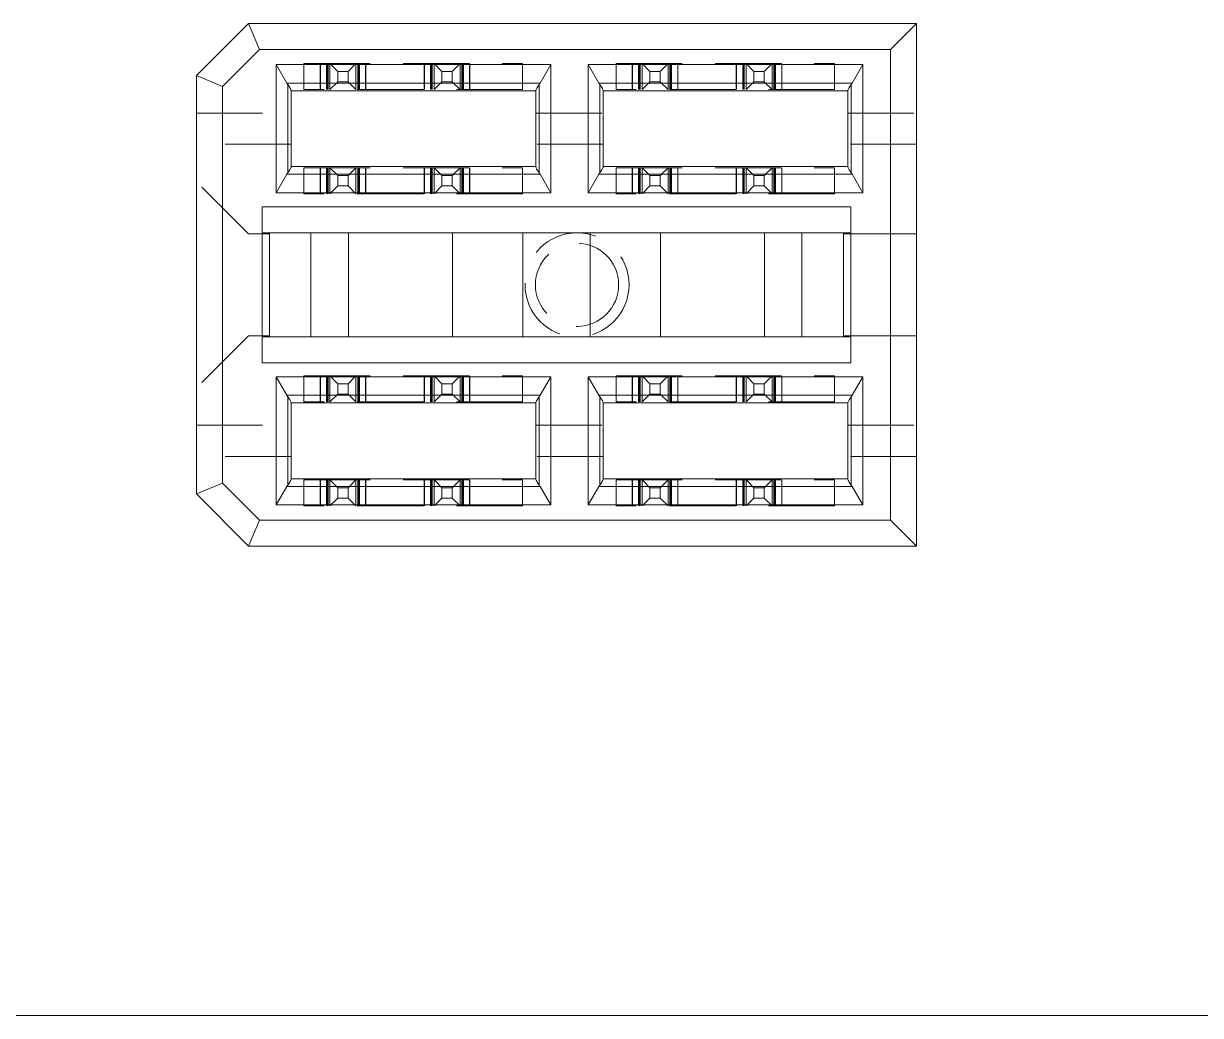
# Model space of a CAD drawing. Header units: millimetres. Extents: x -17 to 589, y 5 to 415.
# Drawn here: x 313.09 to 335.71, y 294.44 to 313.5 of the extents above; entities that cross this region are included whole.
import ezdxf

# ---------------------------------------------------------------- set-up
doc = ezdxf.new("R2010")
doc.units = ezdxf.units.MM
doc.linetypes.add('HIDDEN', pattern=[1.905, 1.27, -0.635])

# ---------------------------------------------------------------- blocks, each defined once
blk = doc.blocks.new('SW_CENTERMARKSYMBOL_1')
at = {"color": 0, "linetype": 'Continuous', "lineweight": 0}
blk.add_line((204.54, 130), (109.77, 130), dxfattribs=at)
blk = doc.blocks.new('d')
at = {"color": 5, "lineweight": 0}
blk.add_blockref('SW_CENTERMARKSYMBOL_1', (796.919, 118.982), dxfattribs=at)

msp = doc.modelspace()

# ---------------------------------------------------------------- linework, layer by layer
at = {"color": 7, "linetype": 'Continuous', "lineweight": 15}
for p, q in [((317.4119, 313.5039), (316.4119, 312.5039)), ((317.619, 313.0039), (317.4119, 313.5039)), ((330.2519, 313.5039), (317.4119, 313.5039)), ((330.2519, 313.5039), (329.7519, 313.0039)), ((330.2519, 303.4639), (330.2519, 313.5039)), ((316.9119, 312.2968), (317.619, 313.0039)), ((329.7519, 313.0039), (317.619, 313.0039)), ((329.7519, 303.9639), (329.7519, 313.0039)), ((316.9119, 312.2968), (316.4119, 312.5039)), ((316.4119, 304.4639), (316.4119, 312.5039)), ((317.9433, 310.2539), (317.9433, 312.7139)), ((317.9433, 312.7139), (318.1474, 312.3603)), ((317.9433, 312.7139), (323.2206, 312.7139)), ((323.2206, 312.7139), (323.0165, 312.3603)), ((323.2206, 312.7139), (323.2206, 310.2539)), ((323.9433, 312.7139), (329.2206, 312.7139)), ((323.9433, 310.2539), (323.9433, 312.7139)), ((323.9433, 312.7139), (324.1474, 312.3603)), ((329.2206, 312.7139), (329.0165, 312.3603)), ((329.2206, 312.7139), (329.2206, 310.2539)), ((316.9119, 312.2968), (316.9119, 304.671)), ((323.0165, 312.3603), (318.1474, 312.3603)), ((318.1649, 312.3323), (318.1649, 310.6355)), ((322.9989, 312.3323), (322.9989, 310.6355)), ((329.0165, 312.3603), (324.1474, 312.3603)), ((324.1649, 312.3323), (324.1649, 310.6355)), ((328.9989, 312.3323), (328.9989, 310.6355)), ((318.2319, 310.7485), (318.2319, 312.2193)), ((322.9319, 312.2139), (318.2319, 312.2139)), ((322.9319, 310.7485), (322.9319, 312.2193)), ((324.2319, 310.7485), (324.2319, 312.2193)), ((328.9319, 312.2139), (324.2319, 312.2139)), ((328.9319, 310.7485), (328.9319, 312.2193)), ((322.9319, 310.7539), (318.2319, 310.7539)), ((328.9319, 310.7539), (324.2319, 310.7539)), ((318.1474, 310.6075), (317.9433, 310.2539)), ((318.1474, 310.6075), (323.0165, 310.6075)), ((323.0165, 310.6075), (323.2206, 310.2539)), ((323.9433, 310.2539), (324.1474, 310.6075)), ((324.1474, 310.6075), (329.0165, 310.6075)), ((329.0165, 310.6075), (329.2206, 310.2539)), ((323.2206, 310.2539), (317.9433, 310.2539)), ((329.2206, 310.2539), (323.9433, 310.2539)), ((317.6757, 309.9839), (328.9881, 309.9839)), ((317.6757, 306.9839), (317.6757, 309.9839)), ((328.9881, 309.9839), (328.9881, 306.9839)), ((317.6757, 309.4839), (328.9881, 309.4839)), ((317.8119, 309.4639), (317.6757, 309.4639)), ((317.8119, 309.4839), (317.8119, 309.4639)), ((317.8119, 307.5039), (317.8119, 309.4639)), ((318.6119, 307.4839), (318.6119, 309.4839)), ((319.3319, 307.4839), (319.3319, 309.4839)), ((321.3319, 307.4839), (321.3319, 309.4839)), ((322.6819, 307.4839), (322.6819, 309.4839)), ((323.9819, 307.4839), (323.9819, 309.4839)), ((325.3319, 307.4839), (325.3319, 309.4839)), ((327.3319, 309.4839), (327.3319, 307.4839)), ((328.0519, 309.4839), (328.0519, 307.4839)), ((328.8519, 309.4839), (328.8519, 309.4639)), ((328.9881, 309.4639), (328.8519, 309.4639)), ((328.8519, 307.5039), (328.8519, 309.4639)), ((317.8119, 307.5039), (317.6757, 307.5039)), ((317.6757, 307.4839), (328.9881, 307.4839)), ((317.8119, 307.5039), (317.8119, 307.4839)), ((328.8519, 307.5039), (328.8519, 307.4839)), ((328.9881, 307.5039), (328.8519, 307.5039)), ((328.9881, 306.9839), (317.6757, 306.9839)), ((317.9433, 306.7139), (323.2206, 306.7139)), ((317.9433, 304.2539), (317.9433, 306.7139)), ((317.9433, 306.7139), (318.1474, 306.3603)), ((323.0165, 306.3603), (323.2206, 306.7139)), ((323.2206, 306.7139), (323.2206, 304.2539)), ((323.9433, 306.7139), (329.2206, 306.7139)), ((323.9433, 304.2539), (323.9433, 306.7139)), ((323.9433, 306.7139), (324.1474, 306.3603)), ((329.2206, 306.7139), (329.0165, 306.3603)), ((329.2206, 306.7139), (329.2206, 304.2539)), ((318.1474, 306.3603), (323.0165, 306.3603)), ((318.1649, 306.3323), (318.1649, 304.6355)), ((318.2319, 304.7485), (318.2319, 306.2193)), ((318.2319, 306.2139), (322.9319, 306.2139)), ((322.9319, 306.2193), (322.9319, 304.7485)), ((322.9989, 306.3323), (322.9989, 304.6355)), ((324.1474, 306.3603), (329.0165, 306.3603)), ((324.1649, 306.3323), (324.1649, 304.6355)), ((324.2319, 304.7485), (324.2319, 306.2193)), ((324.2319, 306.2139), (328.9319, 306.2139)), ((328.9319, 306.2193), (328.9319, 304.7485)), ((328.9989, 306.3323), (328.9989, 304.6355)), ((316.4119, 304.4639), (316.9119, 304.671)), ((316.9119, 304.671), (317.619, 303.9639)), ((318.1474, 304.6075), (317.9433, 304.2539)), ((318.1474, 304.6075), (323.0165, 304.6075)), ((322.9319, 304.7539), (318.2319, 304.7539)), ((323.0165, 304.6075), (323.2206, 304.2539)), ((324.1474, 304.6075), (323.9433, 304.2539)), ((324.1474, 304.6075), (329.0165, 304.6075)), ((328.9319, 304.7539), (324.2319, 304.7539)), ((329.0165, 304.6075), (329.2206, 304.2539)), ((317.4119, 303.4639), (316.4119, 304.4639)), ((323.2206, 304.2539), (317.9433, 304.2539)), ((329.2206, 304.2539), (323.9433, 304.2539)), ((317.619, 303.9639), (317.4119, 303.4639)), ((317.619, 303.9639), (329.7519, 303.9639)), ((330.2519, 303.4639), (329.7519, 303.9639)), ((330.2519, 303.4639), (317.4119, 303.4639))]:
    msp.add_line(p, q, dxfattribs=at)
at = {"color": 7, "linetype": 'HIDDEN', "lineweight": 0}
for p, q in [((318.4769, 312.2339), (318.4769, 312.7339)), ((318.4769, 312.7339), (322.6769, 312.7339)), ((318.7869, 312.7339), (318.7869, 312.2339)), ((318.792, 312.2339), (318.792, 312.7339)), ((318.9116, 312.2339), (318.9116, 312.7339)), ((318.9125, 312.7339), (318.9125, 312.2339)), ((318.9317, 312.7339), (318.9317, 312.2339)), ((318.9419, 312.2339), (318.9419, 312.7339)), ((318.942, 312.2339), (318.942, 312.7339)), ((318.9769, 312.2339), (318.9769, 312.7339)), ((318.9769, 312.7339), (319.1269, 312.5839)), ((319.4769, 312.7339), (319.3269, 312.5839)), ((319.4769, 312.7339), (319.4769, 312.2339)), ((319.5119, 312.7339), (319.5119, 312.2339)), ((319.5119, 312.7339), (319.5119, 312.2339)), ((319.5222, 312.7339), (319.5222, 312.2339)), ((319.5414, 312.2339), (319.5414, 312.7339)), ((319.5422, 312.7339), (319.5422, 312.2339)), ((319.6619, 312.7339), (319.6619, 312.2339)), ((319.6669, 312.2339), (319.6669, 312.7339)), ((320.7869, 312.7339), (320.7869, 312.2339)), ((320.792, 312.2339), (320.792, 312.7339)), ((320.9116, 312.2339), (320.9116, 312.7339)), ((320.9125, 312.7339), (320.9125, 312.2339)), ((320.9317, 312.7339), (320.9317, 312.2339)), ((320.9419, 312.2339), (320.9419, 312.7339)), ((320.942, 312.2339), (320.942, 312.7339)), ((320.9769, 312.2339), (320.9769, 312.7339)), ((320.9769, 312.7339), (321.1269, 312.5839)), ((321.3269, 312.5839), (321.4769, 312.7339)), ((321.4769, 312.7339), (321.4769, 312.2339)), ((321.5119, 312.7339), (321.5119, 312.2339)), ((321.5119, 312.7339), (321.5119, 312.2339)), ((321.5222, 312.7339), (321.5222, 312.2339)), ((321.5414, 312.2339), (321.5414, 312.7339)), ((321.5422, 312.7339), (321.5422, 312.2339)), ((321.6619, 312.7339), (321.6619, 312.2339)), ((321.6669, 312.2339), (321.6669, 312.7339)), ((322.6769, 312.7339), (322.6769, 312.2339)), ((324.4769, 312.2339), (324.4769, 312.7339)), ((324.4769, 312.7339), (328.6769, 312.7339)), ((324.7869, 312.7339), (324.7869, 312.2339)), ((324.792, 312.2339), (324.792, 312.7339)), ((324.9116, 312.2339), (324.9116, 312.7339)), ((324.9125, 312.7339), (324.9125, 312.2339)), ((324.9317, 312.7339), (324.9317, 312.2339)), ((324.9419, 312.2339), (324.9419, 312.7339)), ((324.942, 312.2339), (324.942, 312.7339)), ((324.9769, 312.2339), (324.9769, 312.7339)), ((324.9769, 312.7339), (325.1269, 312.5839)), ((325.4769, 312.7339), (325.3269, 312.5839)), ((325.4769, 312.7339), (325.4769, 312.2339)), ((325.5119, 312.7339), (325.5119, 312.2339)), ((325.5119, 312.7339), (325.5119, 312.2339)), ((325.5222, 312.7339), (325.5222, 312.2339)), ((325.5414, 312.2339), (325.5414, 312.7339)), ((325.5422, 312.7339), (325.5422, 312.2339)), ((325.6619, 312.7339), (325.6619, 312.2339)), ((325.6669, 312.2339), (325.6669, 312.7339)), ((326.7869, 312.7339), (326.7869, 312.2339)), ((326.792, 312.2339), (326.792, 312.7339)), ((326.9116, 312.2339), (326.9116, 312.7339)), ((326.9125, 312.7339), (326.9125, 312.2339)), ((326.9317, 312.7339), (326.9317, 312.2339)), ((326.9419, 312.2339), (326.9419, 312.7339)), ((326.942, 312.2339), (326.942, 312.7339)), ((326.9769, 312.2339), (326.9769, 312.7339)), ((326.9769, 312.7339), (327.1269, 312.5839)), ((327.3269, 312.5839), (327.4769, 312.7339)), ((327.4769, 312.7339), (327.4769, 312.2339)), ((327.5119, 312.7339), (327.5119, 312.2339)), ((327.5119, 312.7339), (327.5119, 312.2339)), ((327.5222, 312.7339), (327.5222, 312.2339)), ((327.5414, 312.2339), (327.5414, 312.7339)), ((327.5422, 312.7339), (327.5422, 312.2339)), ((327.6619, 312.7339), (327.6619, 312.2339)), ((327.6669, 312.2339), (327.6669, 312.7339)), ((328.6769, 312.7339), (328.6769, 312.2339)), ((319.1269, 312.5839), (319.1269, 312.3839)), ((319.3269, 312.5839), (319.1269, 312.5839)), ((319.3269, 312.5839), (319.3269, 312.3839)), ((321.1269, 312.5839), (321.3269, 312.5839)), ((321.1269, 312.5839), (321.1269, 312.3839)), ((321.3269, 312.5839), (321.3269, 312.3839)), ((325.3269, 312.5839), (325.1269, 312.5839)), ((325.1269, 312.5839), (325.1269, 312.3839)), ((325.3269, 312.5839), (325.3269, 312.3839)), ((327.1269, 312.5839), (327.3269, 312.5839)), ((327.1269, 312.5839), (327.1269, 312.3839)), ((327.3269, 312.5839), (327.3269, 312.3839)), ((318.9769, 312.2339), (319.1269, 312.3839)), ((319.1269, 312.3839), (319.3269, 312.3839)), ((319.3269, 312.3839), (319.4769, 312.2339)), ((321.1269, 312.3839), (320.9769, 312.2339)), ((321.1269, 312.3839), (321.3269, 312.3839)), ((321.3269, 312.3839), (321.4769, 312.2339)), ((324.9769, 312.2339), (325.1269, 312.3839)), ((325.1269, 312.3839), (325.3269, 312.3839)), ((325.3269, 312.3839), (325.4769, 312.2339)), ((327.1269, 312.3839), (326.9769, 312.2339)), ((327.1269, 312.3839), (327.3269, 312.3839)), ((327.3269, 312.3839), (327.4769, 312.2339)), ((322.6769, 312.2339), (318.4769, 312.2339)), ((328.6769, 312.2339), (324.4769, 312.2339)), ((316.4119, 311.7839), (318.2319, 311.7839)), ((322.9319, 311.7839), (324.2319, 311.7839)), ((328.9319, 311.7839), (330.2519, 311.7839)), ((318.2319, 311.1839), (316.4119, 311.1839)), ((324.2319, 311.1839), (322.9319, 311.1839)), ((330.2519, 311.1839), (328.9319, 311.1839)), ((318.4769, 310.2339), (318.4769, 310.7339)), ((318.4769, 310.7339), (322.6769, 310.7339)), ((318.7869, 310.7339), (318.7869, 310.2339)), ((318.792, 310.2339), (318.792, 310.7339)), ((318.9116, 310.2339), (318.9116, 310.7339)), ((318.9125, 310.7339), (318.9125, 310.2339)), ((318.9317, 310.7339), (318.9317, 310.2339)), ((318.9419, 310.2339), (318.9419, 310.7339)), ((318.942, 310.2339), (318.942, 310.7339)), ((318.9769, 310.2339), (318.9769, 310.7339)), ((318.9769, 310.7339), (319.1269, 310.5839)), ((319.4769, 310.7339), (319.3269, 310.5839)), ((319.4769, 310.7339), (319.4769, 310.2339)), ((319.5119, 310.7339), (319.5119, 310.2339)), ((319.5119, 310.7339), (319.5119, 310.2339)), ((319.5222, 310.7339), (319.5222, 310.2339)), ((319.5414, 310.2339), (319.5414, 310.7339)), ((319.5422, 310.7339), (319.5422, 310.2339)), ((319.6619, 310.7339), (319.6619, 310.2339)), ((319.6669, 310.2339), (319.6669, 310.7339)), ((320.7869, 310.7339), (320.7869, 310.2339)), ((320.792, 310.2339), (320.792, 310.7339)), ((320.9116, 310.2339), (320.9116, 310.7339)), ((320.9125, 310.7339), (320.9125, 310.2339)), ((320.9317, 310.7339), (320.9317, 310.2339)), ((320.9419, 310.2339), (320.9419, 310.7339)), ((320.942, 310.2339), (320.942, 310.7339)), ((320.9769, 310.2339), (320.9769, 310.7339)), ((320.9769, 310.7339), (321.1269, 310.5839)), ((321.3269, 310.5839), (321.4769, 310.7339)), ((321.4769, 310.7339), (321.4769, 310.2339)), ((321.5119, 310.7339), (321.5119, 310.2339)), ((321.5119, 310.7339), (321.5119, 310.2339)), ((321.5222, 310.7339), (321.5222, 310.2339)), ((321.5414, 310.2339), (321.5414, 310.7339)), ((321.5422, 310.7339), (321.5422, 310.2339)), ((321.6619, 310.7339), (321.6619, 310.2339)), ((321.6669, 310.2339), (321.6669, 310.7339)), ((322.6769, 310.7339), (322.6769, 310.2339)), ((324.4769, 310.2339), (324.4769, 310.7339)), ((324.4769, 310.7339), (328.6769, 310.7339)), ((324.7869, 310.7339), (324.7869, 310.2339)), ((324.792, 310.2339), (324.792, 310.7339)), ((324.9116, 310.2339), (324.9116, 310.7339)), ((324.9125, 310.7339), (324.9125, 310.2339)), ((324.9317, 310.7339), (324.9317, 310.2339)), ((324.9419, 310.2339), (324.9419, 310.7339)), ((324.942, 310.2339), (324.942, 310.7339)), ((324.9769, 310.2339), (324.9769, 310.7339)), ((324.9769, 310.7339), (325.1269, 310.5839)), ((325.4769, 310.7339), (325.3269, 310.5839)), ((325.4769, 310.7339), (325.4769, 310.2339)), ((325.5119, 310.7339), (325.5119, 310.2339)), ((325.5119, 310.7339), (325.5119, 310.2339)), ((325.5222, 310.7339), (325.5222, 310.2339)), ((325.5414, 310.2339), (325.5414, 310.7339)), ((325.5422, 310.7339), (325.5422, 310.2339)), ((325.6619, 310.7339), (325.6619, 310.2339)), ((325.6669, 310.2339), (325.6669, 310.7339)), ((326.7869, 310.7339), (326.7869, 310.2339)), ((326.792, 310.2339), (326.792, 310.7339)), ((326.9116, 310.2339), (326.9116, 310.7339)), ((326.9125, 310.7339), (326.9125, 310.2339)), ((326.9317, 310.7339), (326.9317, 310.2339)), ((326.9419, 310.2339), (326.9419, 310.7339)), ((326.942, 310.2339), (326.942, 310.7339)), ((326.9769, 310.2339), (326.9769, 310.7339)), ((326.9769, 310.7339), (327.1269, 310.5839)), ((327.3269, 310.5839), (327.4769, 310.7339)), ((327.4769, 310.7339), (327.4769, 310.2339)), ((327.5119, 310.7339), (327.5119, 310.2339)), ((327.5119, 310.7339), (327.5119, 310.2339)), ((327.5222, 310.7339), (327.5222, 310.2339)), ((327.5414, 310.2339), (327.5414, 310.7339)), ((327.5422, 310.7339), (327.5422, 310.2339)), ((327.6619, 310.7339), (327.6619, 310.2339)), ((327.6669, 310.2339), (327.6669, 310.7339)), ((328.6769, 310.7339), (328.6769, 310.2339)), ((317.4119, 309.4639), (316.4119, 310.4639)), ((319.3269, 310.5839), (319.1269, 310.5839)), ((319.1269, 310.5839), (319.1269, 310.3839)), ((319.3269, 310.5839), (319.3269, 310.3839)), ((321.1269, 310.5839), (321.3269, 310.5839)), ((321.1269, 310.5839), (321.1269, 310.3839)), ((321.3269, 310.5839), (321.3269, 310.3839)), ((325.1269, 310.5839), (325.1269, 310.3839)), ((325.3269, 310.5839), (325.1269, 310.5839)), ((325.3269, 310.5839), (325.3269, 310.3839)), ((327.1269, 310.5839), (327.3269, 310.5839)), ((327.1269, 310.5839), (327.1269, 310.3839)), ((327.3269, 310.5839), (327.3269, 310.3839)), ((322.6769, 310.2339), (318.4769, 310.2339)), ((318.9769, 310.2339), (319.1269, 310.3839)), ((319.1269, 310.3839), (319.3269, 310.3839)), ((319.3269, 310.3839), (319.4769, 310.2339)), ((321.1269, 310.3839), (320.9769, 310.2339)), ((321.1269, 310.3839), (321.3269, 310.3839)), ((321.3269, 310.3839), (321.4769, 310.2339)), ((328.6769, 310.2339), (324.4769, 310.2339)), ((324.9769, 310.2339), (325.1269, 310.3839)), ((325.1269, 310.3839), (325.3269, 310.3839)), ((325.3269, 310.3839), (325.4769, 310.2339)), ((327.1269, 310.3839), (326.9769, 310.2339)), ((327.1269, 310.3839), (327.3269, 310.3839)), ((327.3269, 310.3839), (327.4769, 310.2339)), ((317.6757, 309.4639), (317.4119, 309.4639)), ((330.2519, 309.4639), (328.9881, 309.4639)), ((317.4119, 307.5039), (316.4119, 306.5039)), ((317.4119, 307.5039), (317.6757, 307.5039)), ((330.2519, 307.5039), (328.9881, 307.5039)), ((318.4769, 306.2339), (318.4769, 306.7339)), ((318.4769, 306.7339), (322.6769, 306.7339)), ((318.7869, 306.7339), (318.7869, 306.2339)), ((318.792, 306.2339), (318.792, 306.7339)), ((318.9116, 306.2339), (318.9116, 306.7339)), ((318.9125, 306.7339), (318.9125, 306.2339)), ((318.9317, 306.7339), (318.9317, 306.2339)), ((318.9419, 306.2339), (318.9419, 306.7339)), ((318.942, 306.2339), (318.942, 306.7339)), ((318.9769, 306.2339), (318.9769, 306.7339)), ((318.9769, 306.7339), (319.1269, 306.5839)), ((319.4769, 306.7339), (319.3269, 306.5839)), ((319.4769, 306.7339), (319.4769, 306.2339)), ((319.5119, 306.7339), (319.5119, 306.2339)), ((319.5119, 306.7339), (319.5119, 306.2339)), ((319.5222, 306.7339), (319.5222, 306.2339)), ((319.5414, 306.2339), (319.5414, 306.7339)), ((319.5422, 306.7339), (319.5422, 306.2339)), ((319.6619, 306.7339), (319.6619, 306.2339)), ((319.6669, 306.2339), (319.6669, 306.7339)), ((320.7869, 306.7339), (320.7869, 306.2339)), ((320.792, 306.2339), (320.792, 306.7339)), ((320.9116, 306.2339), (320.9116, 306.7339)), ((320.9125, 306.7339), (320.9125, 306.2339)), ((320.9317, 306.7339), (320.9317, 306.2339)), ((320.9419, 306.2339), (320.9419, 306.7339)), ((320.942, 306.2339), (320.942, 306.7339)), ((320.9769, 306.2339), (320.9769, 306.7339)), ((320.9769, 306.7339), (321.1269, 306.5839)), ((321.3269, 306.5839), (321.4769, 306.7339)), ((321.4769, 306.7339), (321.4769, 306.2339)), ((321.5119, 306.7339), (321.5119, 306.2339)), ((321.5119, 306.7339), (321.5119, 306.2339)), ((321.5222, 306.7339), (321.5222, 306.2339)), ((321.5414, 306.2339), (321.5414, 306.7339)), ((321.5422, 306.7339), (321.5422, 306.2339)), ((321.6619, 306.7339), (321.6619, 306.2339)), ((321.6669, 306.2339), (321.6669, 306.7339)), ((322.6769, 306.7339), (322.6769, 306.2339)), ((324.4769, 306.2339), (324.4769, 306.7339)), ((324.4769, 306.7339), (328.6769, 306.7339)), ((324.7869, 306.7339), (324.7869, 306.2339)), ((324.792, 306.2339), (324.792, 306.7339)), ((324.9116, 306.2339), (324.9116, 306.7339)), ((324.9125, 306.7339), (324.9125, 306.2339)), ((324.9317, 306.7339), (324.9317, 306.2339)), ((324.9419, 306.2339), (324.9419, 306.7339)), ((324.942, 306.2339), (324.942, 306.7339)), ((324.9769, 306.2339), (324.9769, 306.7339)), ((324.9769, 306.7339), (325.1269, 306.5839)), ((325.4769, 306.7339), (325.3269, 306.5839)), ((325.4769, 306.7339), (325.4769, 306.2339)), ((325.5119, 306.7339), (325.5119, 306.2339)), ((325.5119, 306.7339), (325.5119, 306.2339)), ((325.5222, 306.7339), (325.5222, 306.2339)), ((325.5414, 306.2339), (325.5414, 306.7339)), ((325.5422, 306.7339), (325.5422, 306.2339)), ((325.6619, 306.7339), (325.6619, 306.2339)), ((325.6669, 306.2339), (325.6669, 306.7339)), ((326.7869, 306.7339), (326.7869, 306.2339)), ((326.792, 306.2339), (326.792, 306.7339)), ((326.9116, 306.2339), (326.9116, 306.7339)), ((326.9125, 306.7339), (326.9125, 306.2339)), ((326.9317, 306.7339), (326.9317, 306.2339)), ((326.9419, 306.2339), (326.9419, 306.7339)), ((326.942, 306.2339), (326.942, 306.7339)), ((326.9769, 306.2339), (326.9769, 306.7339)), ((326.9769, 306.7339), (327.1269, 306.5839)), ((327.3269, 306.5839), (327.4769, 306.7339)), ((327.4769, 306.7339), (327.4769, 306.2339)), ((327.5119, 306.7339), (327.5119, 306.2339)), ((327.5119, 306.7339), (327.5119, 306.2339)), ((327.5222, 306.7339), (327.5222, 306.2339)), ((327.5414, 306.2339), (327.5414, 306.7339)), ((327.5422, 306.7339), (327.5422, 306.2339)), ((327.6619, 306.7339), (327.6619, 306.2339)), ((327.6669, 306.2339), (327.6669, 306.7339)), ((328.6769, 306.7339), (328.6769, 306.2339)), ((319.1269, 306.5839), (319.1269, 306.3839)), ((319.3269, 306.5839), (319.1269, 306.5839)), ((319.3269, 306.5839), (319.3269, 306.3839)), ((321.1269, 306.5839), (321.3269, 306.5839)), ((321.1269, 306.5839), (321.1269, 306.3839)), ((321.3269, 306.5839), (321.3269, 306.3839)), ((325.1269, 306.5839), (325.1269, 306.3839)), ((325.3269, 306.5839), (325.1269, 306.5839)), ((325.3269, 306.5839), (325.3269, 306.3839)), ((327.1269, 306.5839), (327.3269, 306.5839)), ((327.1269, 306.5839), (327.1269, 306.3839)), ((327.3269, 306.5839), (327.3269, 306.3839)), ((322.6769, 306.2339), (318.4769, 306.2339)), ((318.9769, 306.2339), (319.1269, 306.3839)), ((319.1269, 306.3839), (319.3269, 306.3839)), ((319.3269, 306.3839), (319.4769, 306.2339)), ((321.1269, 306.3839), (320.9769, 306.2339)), ((321.1269, 306.3839), (321.3269, 306.3839)), ((321.3269, 306.3839), (321.4769, 306.2339)), ((328.6769, 306.2339), (324.4769, 306.2339)), ((324.9769, 306.2339), (325.1269, 306.3839)), ((325.1269, 306.3839), (325.3269, 306.3839)), ((325.3269, 306.3839), (325.4769, 306.2339)), ((327.1269, 306.3839), (326.9769, 306.2339)), ((327.1269, 306.3839), (327.3269, 306.3839)), ((327.3269, 306.3839), (327.4769, 306.2339)), ((316.4119, 305.7839), (318.2319, 305.7839)), ((322.9319, 305.7839), (324.2319, 305.7839)), ((328.9319, 305.7839), (330.2519, 305.7839)), ((318.2319, 305.1839), (316.4119, 305.1839)), ((324.2319, 305.1839), (322.9319, 305.1839)), ((330.2519, 305.1839), (328.9319, 305.1839)), ((318.4769, 304.2339), (318.4769, 304.7339)), ((318.4769, 304.7339), (322.6769, 304.7339)), ((318.7869, 304.7339), (318.7869, 304.2339)), ((318.792, 304.2339), (318.792, 304.7339)), ((318.9116, 304.2339), (318.9116, 304.7339)), ((318.9125, 304.7339), (318.9125, 304.2339)), ((318.9317, 304.7339), (318.9317, 304.2339)), ((318.9419, 304.2339), (318.9419, 304.7339)), ((318.942, 304.2339), (318.942, 304.7339)), ((318.9769, 304.2339), (318.9769, 304.7339)), ((318.9769, 304.7339), (319.1269, 304.5839)), ((319.1269, 304.5839), (319.1269, 304.3839)), ((319.3269, 304.5839), (319.1269, 304.5839)), ((319.4769, 304.7339), (319.3269, 304.5839)), ((319.3269, 304.5839), (319.3269, 304.3839)), ((319.4769, 304.7339), (319.4769, 304.2339)), ((319.5119, 304.7339), (319.5119, 304.2339)), ((319.5119, 304.7339), (319.5119, 304.2339)), ((319.5222, 304.7339), (319.5222, 304.2339)), ((319.5414, 304.2339), (319.5414, 304.7339)), ((319.5422, 304.7339), (319.5422, 304.2339)), ((319.6619, 304.7339), (319.6619, 304.2339)), ((319.6669, 304.2339), (319.6669, 304.7339)), ((320.7869, 304.7339), (320.7869, 304.2339)), ((320.792, 304.2339), (320.792, 304.7339)), ((320.9116, 304.2339), (320.9116, 304.7339)), ((320.9125, 304.7339), (320.9125, 304.2339)), ((320.9317, 304.7339), (320.9317, 304.2339)), ((320.9419, 304.2339), (320.9419, 304.7339)), ((320.942, 304.2339), (320.942, 304.7339)), ((320.9769, 304.2339), (320.9769, 304.7339)), ((320.9769, 304.7339), (321.1269, 304.5839)), ((321.1269, 304.5839), (321.3269, 304.5839)), ((321.1269, 304.5839), (321.1269, 304.3839)), ((321.3269, 304.5839), (321.4769, 304.7339)), ((321.3269, 304.5839), (321.3269, 304.3839)), ((321.4769, 304.7339), (321.4769, 304.2339)), ((321.5119, 304.7339), (321.5119, 304.2339)), ((321.5119, 304.7339), (321.5119, 304.2339)), ((321.5222, 304.7339), (321.5222, 304.2339)), ((321.5414, 304.2339), (321.5414, 304.7339)), ((321.5422, 304.7339), (321.5422, 304.2339)), ((321.6619, 304.7339), (321.6619, 304.2339)), ((321.6669, 304.2339), (321.6669, 304.7339)), ((322.6769, 304.7339), (322.6769, 304.2339)), ((324.4769, 304.2339), (324.4769, 304.7339)), ((324.4769, 304.7339), (328.6769, 304.7339)), ((324.7869, 304.7339), (324.7869, 304.2339)), ((324.792, 304.2339), (324.792, 304.7339)), ((324.9116, 304.2339), (324.9116, 304.7339)), ((324.9125, 304.7339), (324.9125, 304.2339)), ((324.9317, 304.7339), (324.9317, 304.2339)), ((324.9419, 304.2339), (324.9419, 304.7339)), ((324.942, 304.2339), (324.942, 304.7339)), ((324.9769, 304.2339), (324.9769, 304.7339)), ((324.9769, 304.7339), (325.1269, 304.5839)), ((325.1269, 304.5839), (325.1269, 304.3839)), ((325.3269, 304.5839), (325.1269, 304.5839)), ((325.4769, 304.7339), (325.3269, 304.5839)), ((325.3269, 304.5839), (325.3269, 304.3839)), ((325.4769, 304.7339), (325.4769, 304.2339)), ((325.5119, 304.7339), (325.5119, 304.2339)), ((325.5119, 304.7339), (325.5119, 304.2339)), ((325.5222, 304.7339), (325.5222, 304.2339)), ((325.5414, 304.2339), (325.5414, 304.7339)), ((325.5422, 304.7339), (325.5422, 304.2339)), ((325.6619, 304.7339), (325.6619, 304.2339)), ((325.6669, 304.2339), (325.6669, 304.7339)), ((326.7869, 304.7339), (326.7869, 304.2339)), ((326.792, 304.2339), (326.792, 304.7339)), ((326.9116, 304.2339), (326.9116, 304.7339)), ((326.9125, 304.7339), (326.9125, 304.2339)), ((326.9317, 304.7339), (326.9317, 304.2339)), ((326.9419, 304.2339), (326.9419, 304.7339)), ((326.942, 304.2339), (326.942, 304.7339)), ((326.9769, 304.2339), (326.9769, 304.7339)), ((326.9769, 304.7339), (327.1269, 304.5839)), ((327.1269, 304.5839), (327.3269, 304.5839)), ((327.1269, 304.5839), (327.1269, 304.3839)), ((327.3269, 304.5839), (327.4769, 304.7339)), ((327.3269, 304.5839), (327.3269, 304.3839)), ((327.4769, 304.7339), (327.4769, 304.2339)), ((327.5119, 304.7339), (327.5119, 304.2339)), ((327.5119, 304.7339), (327.5119, 304.2339)), ((327.5222, 304.7339), (327.5222, 304.2339)), ((327.5414, 304.2339), (327.5414, 304.7339)), ((327.5422, 304.7339), (327.5422, 304.2339)), ((327.6619, 304.7339), (327.6619, 304.2339)), ((327.6669, 304.2339), (327.6669, 304.7339)), ((328.6769, 304.7339), (328.6769, 304.2339)), ((318.9769, 304.2339), (319.1269, 304.3839)), ((319.1269, 304.3839), (319.3269, 304.3839)), ((319.3269, 304.3839), (319.4769, 304.2339)), ((321.1269, 304.3839), (320.9769, 304.2339)), ((321.1269, 304.3839), (321.3269, 304.3839)), ((321.3269, 304.3839), (321.4769, 304.2339)), ((324.9769, 304.2339), (325.1269, 304.3839)), ((325.1269, 304.3839), (325.3269, 304.3839)), ((325.3269, 304.3839), (325.4769, 304.2339)), ((327.1269, 304.3839), (326.9769, 304.2339)), ((327.1269, 304.3839), (327.3269, 304.3839)), ((327.3269, 304.3839), (327.4769, 304.2339)), ((322.6769, 304.2339), (318.4769, 304.2339)), ((328.6769, 304.2339), (324.4769, 304.2339))]:
    msp.add_line(p, q, dxfattribs=at)
for radius in [1, 0.8]:
    msp.add_circle((323.7269, 308.4839), radius, dxfattribs=at)
at = {"color": 7, "linetype": 'Continuous', "lineweight": 15}
for centre, start_param, end_param in [((318.3515, 312.7139), 2.3561945, 2.4389137), ((322.8124, 312.7139), 3.8442716, 3.9269908), ((324.3515, 312.7139), 2.3561945, 2.4389137), ((328.8124, 312.7139), 3.8442716, 3.9269908), ((318.3515, 310.2539), 0.702679, 0.7853982), ((322.8124, 310.2539), 5.4977871, 5.5805063), ((324.3515, 310.2539), 0.702679, 0.7853982), ((328.8124, 310.2539), 5.4977871, 5.5805063), ((318.3515, 306.7139), 2.3561945, 2.4389137), ((322.8124, 306.7139), 3.8442716, 3.9269908), ((324.3515, 306.7139), 2.3561945, 2.4389137), ((328.8124, 306.7139), 3.8442716, 3.9269908), ((318.3515, 304.2539), 0.702679, 0.7853982), ((322.8124, 304.2539), 5.4977871, 5.5805063), ((324.3515, 304.2539), 0.702679, 0.7853982), ((328.8124, 304.2539), 5.4977871, 5.5805063)]:
    msp.add_ellipse(centre, major_axis=(0, 0.5), ratio=0.5773503, start_param=start_param, end_param=end_param, dxfattribs=at)
for points, knots in [([(318.2319, 312.2193), (318.2282, 312.2299), (318.2205, 312.2515), (318.1836, 312.3051), (318.1649, 312.3323)], [0, 0, 0, 0, 0.4931733, 1, 1, 1, 1]), ([(322.9989, 312.3323), (322.9805, 312.3056), (322.9436, 312.2519), (322.9358, 312.2302), (322.9319, 312.2193)], [0, 0, 0, 0, 0.4978273, 1, 1, 1, 1]), ([(324.2319, 312.2193), (324.2282, 312.2299), (324.2205, 312.2515), (324.1836, 312.3051), (324.1649, 312.3323)], [0, 0, 0, 0, 0.4931733, 1, 1, 1, 1]), ([(328.9989, 312.3323), (328.9805, 312.3056), (328.9436, 312.2519), (328.9358, 312.2302), (328.9319, 312.2193)], [0, 0, 0, 0, 0.4978273, 1, 1, 1, 1]), ([(318.1649, 310.6355), (318.1833, 310.6622), (318.2203, 310.7159), (318.228, 310.7376), (318.2319, 310.7485)], [0, 0, 0, 0, 0.4978273, 1, 1, 1, 1]), ([(322.9319, 310.7485), (322.9357, 310.7379), (322.9433, 310.7163), (322.9802, 310.6626), (322.9989, 310.6355)], [0, 0, 0, 0, 0.4931733, 1, 1, 1, 1]), ([(324.1649, 310.6355), (324.1833, 310.6622), (324.2203, 310.7159), (324.228, 310.7376), (324.2319, 310.7485)], [0, 0, 0, 0, 0.49782732, 1, 1, 1, 1]), ([(328.9319, 310.7485), (328.9357, 310.7379), (328.9433, 310.7163), (328.9802, 310.6626), (328.9989, 310.6355)], [0, 0, 0, 0, 0.4931733, 1, 1, 1, 1]), ([(318.1649, 306.3323), (318.1833, 306.3056), (318.2203, 306.2519), (318.228, 306.2302), (318.2319, 306.2193)], [0, 0, 0, 0, 0.4978273, 1, 1, 1, 1]), ([(322.9319, 306.2193), (322.9357, 306.2299), (322.9433, 306.2515), (322.9802, 306.3051), (322.9989, 306.3323)], [0, 0, 0, 0, 0.49317333, 1, 1, 1, 1]), ([(324.2319, 306.2193), (324.2282, 306.2299), (324.2205, 306.2515), (324.1836, 306.3051), (324.1649, 306.3323)], [0, 0, 0, 0, 0.4931733, 1, 1, 1, 1]), ([(328.9989, 306.3323), (328.9805, 306.3056), (328.9436, 306.2519), (328.9358, 306.2302), (328.9319, 306.2193)], [0, 0, 0, 0, 0.4978273, 1, 1, 1, 1]), ([(318.1649, 304.6355), (318.1833, 304.6622), (318.2203, 304.7159), (318.228, 304.7376), (318.2319, 304.7485)], [0, 0, 0, 0, 0.4978273, 1, 1, 1, 1]), ([(322.9989, 304.6355), (322.9805, 304.6622), (322.9436, 304.7159), (322.9358, 304.7376), (322.9319, 304.7485)], [0, 0, 0, 0, 0.4978273, 1, 1, 1, 1]), ([(324.1649, 304.6355), (324.1833, 304.6622), (324.2203, 304.7159), (324.228, 304.7376), (324.2319, 304.7485)], [0, 0, 0, 0, 0.4978273, 1, 1, 1, 1]), ([(328.9989, 304.6355), (328.9805, 304.6622), (328.9436, 304.7159), (328.9358, 304.7376), (328.9319, 304.7485)], [0, 0, 0, 0, 0.4978273, 1, 1, 1, 1])]:
    msp.add_open_spline(points, degree=3, knots=knots, dxfattribs=at)

# ---------------------------------------------------------------- block references
msp.add_blockref('d', (-609.1417, 45.4617))

doc.saveas('drawing.dxf')
